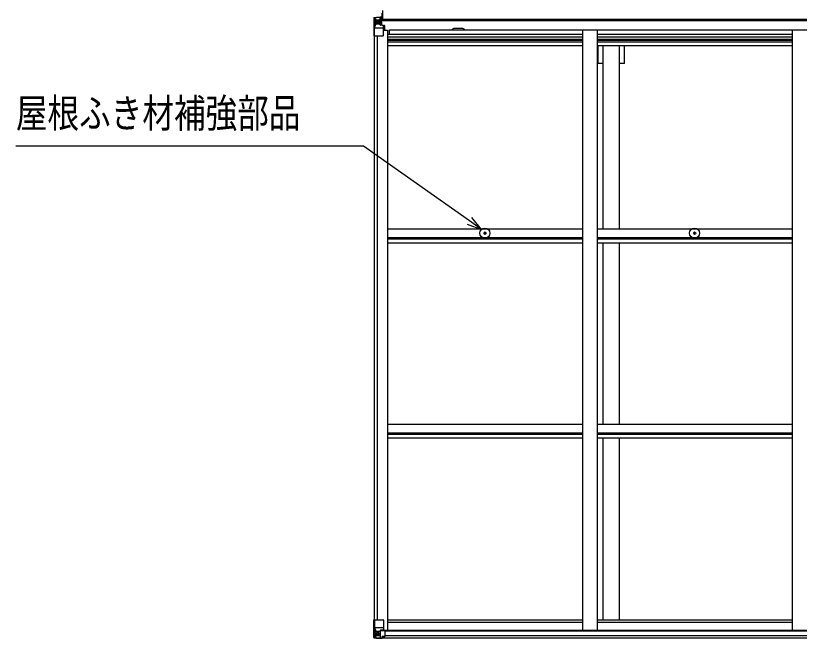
# Model space of a CAD drawing. Units: millimetres, scale not verified. Extents: x -12615 to 12615, y -8910 to 8910.
# Drawn here: x -3458 to -781, y 687 to 2815 of the extents above; entities that cross this region are included whole.
import ezdxf
from ezdxf.enums import TextEntityAlignment as Align

# ---------------------------------------------------------------- set-up
doc = ezdxf.new("R2010")
doc.units = ezdxf.units.MM
doc.header["$LTSCALE"] = 40
for name, color, linetype in [('0-4_YKK_13', 4, 'Continuous'), ('0-5_YKK_A1', 4, 'Continuous'), ('0-6_YKK_D', 6, 'Continuous')]:
    doc.layers.add(name, color=color, linetype=linetype)
doc.styles.add('ＭＳ ゴシック', font='')
doc.styles.get('ＭＳ ゴシック').set_extended_font_data('MS Gothic')

msp = doc.modelspace()

# ---------------------------------------------------------------- linework, layer by layer
at = {"layer": '0-4_YKK_13'}
for p, q in [((-2205.74, 2806.12), (-2205.74, 2823.12)), ((-2204.24, 2806.12), (-2204.24, 2823.12)), ((-2203.24, 2806.12), (-2203.24, 2823.12)), ((-2234.74, 2806.88), (-2234.74, 2806.84)), ((-2233.8, 2807.88), (-2233.8, 2807.88)), ((-2233.8, 2807.84), (-2233.8, 2807.88)), ((-2224.83, 2808.27), (-2232.76, 2807.79)), ((-2231.9, 2806.82), (-2231.9, 2806.76)), ((-2231.9, 2746.17), (-2231.9, 2806.76)), ((-2231.35, 2773.05), (-2227.21, 2785.14)), ((-2227.93, 2803.38), (-2230.66, 2807.05)), ((-2227.07, 2799.87), (-2224.74, 2799.93)), ((-2227.07, 2786.4), (-2227.07, 2799.87)), ((-2224.74, 2786.37), (-2227.07, 2786.4)), ((-2212.74, 2809.06), (-2224.74, 2808.27)), ((-2224.74, 2799.93), (-2212.74, 2799.93)), ((-2224.74, 2786.37), (-2212.74, 2786.37)), ((-2224.74, 2786.37), (-2224.74, 2786.37)), ((-2219.26, 2792.73), (-2219.26, 2791.77)), ((-2213.74, 2799.93), (-2212.74, 2799.93)), ((-2206.24, 2809.57), (-2212.74, 2809.17)), ((-2212.74, 2783.07), (-2212.74, 2809.17)), ((-2212.74, 2808.29), (-2206.24, 2808.68)), ((-2211.24, 2803.46), (-2212.74, 2803.46)), ((-2211.24, 2799.93), (-2212.74, 2799.93)), ((-2211.24, 2786.37), (-2212.74, 2786.37)), ((-2206.24, 2807.76), (-2211.24, 2807.67)), ((-2210.74, 2803.1), (-2211.24, 2803.1)), ((-2207.24, 2798.17), (-2211.24, 2798.17)), ((-2207.24, 2789.97), (-2211.24, 2789.97)), ((-2211.13, 2801.8), (-2207.24, 2801.8)), ((-2210.75, 2802.17), (-2210.74, 2802.18)), ((-2210.75, 2802.01), (-2210.75, 2802.17)), ((-2210.74, 2804.13), (-2210.74, 2802.18)), ((-2203.24, 2804.13), (-2210.74, 2804.13)), ((-2203.24, 2804.1), (-2210.74, 2804.1)), ((-2210.74, 2803.1), (-2203.24, 2803.1)), ((-2203.24, 2802.24), (-2210.74, 2802.18)), ((-2207.24, 2782.07), (-2207.24, 2802.04)), ((-2206.24, 2808.68), (-2206.24, 2809.57)), ((-2206.24, 2808.17), (-2206.24, 2808.68)), ((-2206.24, 2808.17), (-2206.24, 2807.76)), ((-2206.24, 2807.76), (-2206.24, 2806.94)), ((-2205.74, 2807.37), (-2203.24, 2807.37)), ((-2205.74, 2807.15), (-2203.24, 2807.15)), ((-2205.74, 2806.12), (-2203.24, 2806.12)), ((-2231.35, 2773.05), (-2224.74, 2772.84)), ((-2224.74, 2772.84), (-2200.74, 2772.84)), ((-2211.91, 2782.81), (-2201.57, 2781.16)), ((-2211.91, 2782.18), (-2211.91, 2782.81)), ((-2201.57, 2780.53), (-2211.91, 2782.18)), ((-2201.57, 2781.16), (-2201.57, 2780.53)), ((-2201.29, 2781.08), (-2197.24, 2781.05)), ((-2200.74, 2747.17), (-2200.74, 2780.27)), ((-2196.24, 2769.17), (-2200.74, 2769.17)), ((-2196.24, 2781.04), (-2197.24, 2781.05)), ((-2197.24, 2779.31), (-2196.24, 2779.32)), ((-2196.24, 2764.82), (-2196.24, 2781.04)), ((-2231.9, 2746.17), (-2201.74, 2746.17)), ((-1856.99, 2071.86), (-1855.88, 2071.88)), ((-1856.99, 2070.86), (-1855.88, 2070.84)), ((-1855.88, 2071.88), (-1855.36, 2071.98)), ((-1855.88, 2070.84), (-1855.36, 2070.74)), ((-1855.26, 2072.49), (-1855.36, 2071.98)), ((-1855.26, 2070.22), (-1855.36, 2070.74)), ((-1855.24, 2073.6), (-1855.26, 2072.49)), ((-1855.24, 2069.11), (-1855.26, 2070.22)), ((-1854.24, 2073.6), (-1854.22, 2072.49)), ((-1854.24, 2069.11), (-1854.22, 2070.22)), ((-1854.22, 2072.49), (-1854.12, 2071.98)), ((-1854.22, 2070.22), (-1854.12, 2070.74)), ((-1853.6, 2071.88), (-1854.12, 2071.98)), ((-1853.6, 2070.84), (-1854.12, 2070.74)), ((-1852.5, 2071.86), (-1853.6, 2071.88)), ((-1852.5, 2070.86), (-1853.6, 2070.84)), ((-1140.99, 2071.86), (-1139.88, 2071.88)), ((-1140.99, 2070.86), (-1139.88, 2070.84)), ((-1139.88, 2071.88), (-1139.36, 2071.98)), ((-1139.88, 2070.84), (-1139.36, 2070.74)), ((-1139.26, 2072.49), (-1139.36, 2071.98)), ((-1139.26, 2070.22), (-1139.36, 2070.74)), ((-1139.24, 2073.6), (-1139.26, 2072.49)), ((-1139.24, 2069.11), (-1139.26, 2070.22)), ((-1138.24, 2073.6), (-1138.22, 2072.49)), ((-1138.24, 2069.11), (-1138.22, 2070.22)), ((-1138.22, 2072.49), (-1138.12, 2071.98)), ((-1138.22, 2070.22), (-1138.12, 2070.74)), ((-1137.6, 2071.88), (-1138.12, 2071.98)), ((-1137.6, 2070.84), (-1138.12, 2070.74)), ((-1136.5, 2071.86), (-1137.6, 2071.88)), ((-1136.5, 2070.86), (-1137.6, 2070.84)), ((-2234.74, 750.19), (-2201.74, 750.19)), ((-2234.74, 689.48), (-2234.74, 750.19)), ((-2231.9, 750.19), (-2231.9, 689.61)), ((-2231.35, 723.31), (-2224.74, 723.53)), ((-2231.35, 723.31), (-2227.21, 711.23)), ((-2224.74, 723.53), (-2200.74, 723.53)), ((-2200.74, 749.19), (-2200.74, 716.1)), ((-2224.74, 709.99), (-2227.07, 709.96)), ((-2227.07, 709.96), (-2227.07, 696.49)), ((-2227.07, 696.49), (-2224.74, 696.43)), ((-2224.74, 709.99), (-2224.74, 709.99)), ((-2212.74, 709.99), (-2224.74, 709.99)), ((-2224.74, 696.44), (-2212.74, 696.44)), ((-2220.22, 703.63), (-2220.22, 704.59)), ((-2212.74, 713.98), (-2206.24, 713.98)), ((-2212.74, 713.98), (-2212.74, 687.19)), ((-2201.57, 715.84), (-2211.91, 714.18)), ((-2211.91, 714.18), (-2211.91, 713.98)), ((-2209.22, 713.98), (-2201.57, 715.2)), ((-2206.24, 713.98), (-2197.24, 713.95)), ((-2201.57, 715.2), (-2201.57, 715.84)), ((-2196.24, 713.04), (-2196.24, 692.88)), ((-2233.8, 688.53), (-2233.8, 688.48)), ((-2224.83, 688.1), (-2232.75, 688.57)), ((-2231.89, 689.54), (-2231.9, 689.61)), ((-2227.93, 692.98), (-2230.66, 689.32)), ((-2212.74, 687.31), (-2224.74, 688.09)), ((-2206.24, 686.8), (-2206.24, 692.74)), ((-2197.24, 692.17), (-2206.24, 692.11))]:
    msp.add_line(p, q, dxfattribs=at)
for points in [[(-2234.74, 2806.84), (-2234.74, 2746.17), (-2231.9, 2746.17)], [(-2233.8, 2807.88), (-2224.74, 2808.44), (-2212.74, 2809.17)], [(-2221.18, 2793.69), (-2222.14, 2793.69), (-2222.14, 2794.65), (-2221.18, 2794.65)], [(-2220.22, 2795.61), (-2220.22, 2796.57), (-2219.26, 2796.57), (-2219.26, 2795.61)], [(-2219.26, 2791.77), (-2220.22, 2791.77), (-2220.22, 2792.73)], [(-2218.3, 2794.65), (-2217.34, 2794.65), (-2217.34, 2793.69), (-2218.3, 2793.69)], [(-2206.24, 2808.17), (-2211.24, 2808.17), (-2211.24, 2782.71)], [(-2203.24, 2802.08), (-2210.74, 2802.01), (-2210.75, 2802.01)], [(-2197.24, 2781.05), (-2197.24, 2779.31), (-2200.74, 2779.3)], [(-2221.18, 701.71), (-2222.14, 701.71), (-2222.14, 702.67), (-2221.18, 702.67)], [(-2220.22, 704.59), (-2219.26, 704.59), (-2219.26, 703.63)], [(-2219.26, 700.75), (-2219.26, 699.79), (-2220.22, 699.79), (-2220.22, 700.75)], [(-2218.3, 702.67), (-2217.34, 702.67), (-2217.34, 701.71), (-2218.3, 701.71)], [(-2233.8, 688.48), (-2224.74, 687.93), (-2206.24, 686.8)], [(-2196.24, 692.88), (-2196.25, 692.78), (-2206.24, 692.74)]]:
    msp.add_lwpolyline(points, dxfattribs=at)
for centre, radius in [((-2219.74, 2794.17), 5.3), ((-1854.74, 2071.36), 17), ((-1138.74, 2071.36), 17), ((-1854.74, 2071.36), 4), ((-1138.74, 2071.36), 4), ((-2219.74, 702.19), 5.3)]:
    msp.add_circle(centre, radius, dxfattribs=at)
for centre, radius, start, end in [((-2233.74, 2806.88), 0.999, 93.4424, 179.95083), ((-2233.74, 2806.88), 1, 93.50017, 180.00079), ((-2233.74, 2806.84), 0.999, 93.4424, 179.95083), ((-2232.59, 2820.49), 12.7, 269.24466, 275.10311), ((-2230.61, 2806.88), 1.28, 131.17831, 182.45895), ((-2221.18, 2795.61), 0.96, 270, 0), ((-2221.18, 2792.73), 0.96, 0, 90), ((-2218.3, 2795.61), 0.96, 180, 270), ((-2218.3, 2792.73), 0.96, 90, 180), ((-2210.74, 2804.63), 0.5, 179.99802, 269.99691), ((-2210.74, 2804.6), 0.5, 180.00109, 270.00109), ((-2210.74, 2801.67), 0.5, 90.52895, 180.04464), ((-2210.73, 2801.5), 0.513, 91.88028, 181.04707), ((-2211.8, 2783.75), 0.937, 182.32209, 263.26766), ((-2211.8, 2783.11), 0.937, 182.32209, 263.26766), ((-2201.68, 2780.23), 0.937, 2.32209, 83.26766), ((-2201.68, 2779.6), 0.937, 2.32209, 83.26766), ((-2201.74, 2747.17), 1, 270, 0), ((-1854.74, 2071.36), 2.3, 167.44414, 192.55586), ((-1854.74, 2071.36), 2.3, 77.44414, 102.55586), ((-1854.74, 2071.36), 2.3, 257.44414, 282.55586), ((-1854.74, 2071.36), 2.3, 347.44414, 12.55586), ((-1138.74, 2071.36), 2.3, 167.44414, 192.55586), ((-1138.74, 2071.36), 2.3, 77.44414, 102.55586), ((-1138.74, 2071.36), 2.3, 257.44414, 282.55586), ((-1138.74, 2071.36), 2.3, 347.44414, 12.55586), ((-2201.74, 749.19), 1, 0, 90), ((-2221.18, 703.63), 0.96, 270, 0), ((-2221.18, 700.75), 0.96, 0, 90), ((-2218.3, 703.63), 0.96, 180, 270), ((-2218.3, 700.75), 0.96, 90, 180), ((-2211.8, 713.25), 0.937, 96.73234, 129.06602), ((-2201.68, 716.77), 0.937, 276.73234, 357.67791), ((-2201.68, 716.13), 0.937, 276.73234, 357.67791), ((-2233.74, 689.52), 0.999, 180.04917, 266.5576), ((-2233.74, 689.48), 0.999, 180.04917, 266.5576), ((-2233.74, 689.48), 1, 179.99921, 266.49983), ((-2232.59, 675.87), 12.7, 84.89689, 90.75534), ((-2230.61, 689.49), 1.28, 177.54105, 228.82169)]:
    msp.add_arc(centre, radius, start, end, dxfattribs=at)
for centre, major_axis, ratio, start_param, end_param in [((-2032.8, 2820.19), (201, 12.36), 0.060933, 3.1373463, 3.1378449), ((-2231.8, 2807.96), (2, 0.12), 0.060933, 3.1378449, 4.2119296), ((-2231.61, 2804.86), (-0.02, 3), 0.466854, 5.5234897, 6.1575023), ((-2229.94, 2799.79), (0.03, 5), 0.573921, 4.7320603, 5.5159136), ((-2228.48, 2786.42), (0, 3), 0.468246, 4.2703918, 4.7058971), ((-2306.49, 2799.93), (81.75, 0), 0.061163, 0, 0.0007725), ((-2230.63, 2775.4), (0.85, 2.32), 0.403757, 2.3087461, 3.2744049), ((-2230.63, 720.96), (0.85, -2.32), 0.403757, 3.0087805, 3.9744392), ((-2229.94, 696.57), (0.03, -5), 0.573921, 0.7672717, 1.551125), ((-2228.48, 709.94), (0, -3), 0.468246, 1.5772882, 2.0127935), ((-2306.49, 696.44), (81.75, 0), 0.061163, 6.2824128, 6.2831853), ((-2197.24, 713.04), (1, -0.021), 0.906239, 0.0187047, 1.589501), ((-2231.8, 688.4), (2, -0.12), 0.060933, 2.0712557, 3.1453404), ((-2032.8, 676.17), (201, -12.36), 0.060933, 3.1453404, 3.145839), ((-2231.61, 691.5), (-0.02, -3), 0.466854, 0.125683, 0.7596956), ((-2197.24, 692.88), (1, 0.012), 0.707053, 4.7036637, 6.124411)]:
    msp.add_ellipse(centre, major_axis=major_axis, ratio=ratio, start_param=start_param, end_param=end_param, dxfattribs=at)
at = {"layer": '0-5_YKK_A1'}
for p, q in [((-2203.24, 2797.12), (-2203.24, 2832.12)), ((-2211.24, 2806.94), (-2205.74, 2806.94)), ((-2211.24, 2804.8), (-2203.24, 2804.8)), ((1357.76, 2801.86), (-2203.24, 2801.86)), ((1357.76, 2797.12), (-2203.24, 2797.12)), ((-2200.74, 2764.82), (-2187.74, 2764.82)), ((-2187.74, 2764.82), (-2187.74, 714.17)), ((-2180.24, 2751.14), (-2180.24, 2766.66)), ((-2180.24, 2766.66), (1334.76, 2766.66)), ((-1932.74, 2771), (-1957.74, 2771)), ((-1521.74, 2766.66), (-1521.74, 714.17)), ((-1471.74, 2766.66), (-1471.74, 714.17)), ((-805.74, 2766.64), (-805.74, 714.17)), ((-2232.74, 2746.17), (-2232.74, 750.19)), ((-2223.04, 2746.17), (-2223.04, 750.19)), ((-2187.74, 2751.14), (-1521.74, 2751.14)), ((-2187.74, 2742.75), (-1521.74, 2742.75)), ((-2187.74, 2734.55), (-1521.74, 2734.55)), ((-2187.74, 2730.62), (-1521.74, 2730.62)), ((-1471.74, 2751.14), (-805.74, 2751.14)), ((-1471.74, 2742.75), (-805.74, 2742.75)), ((-1471.74, 2734.55), (-805.74, 2734.55)), ((-1471.74, 2730.62), (-805.74, 2730.62)), ((-2187.74, 2725.54), (-1521.74, 2725.54)), ((-2187.74, 2712.53), (-1521.74, 2712.53)), ((-1471.74, 2725.54), (-805.74, 2725.54)), ((-1471.74, 2712.53), (-805.74, 2712.53)), ((-1467.94, 2650.94), (-1467.94, 2712.53)), ((-1450.24, 2085.88), (-1450.24, 2712.53)), ((-1395.24, 2085.88), (-1395.24, 2712.53)), ((-1377.54, 2650.94), (-1377.54, 2712.53)), ((-1450.24, 2650.94), (-1467.94, 2650.94)), ((-1377.54, 2650.94), (-1395.24, 2650.94)), ((-2187.71, 2085.88), (-1521.74, 2085.88)), ((-1471.71, 2085.88), (-805.74, 2085.88)), ((-2187.71, 2056.14), (-1521.74, 2056.14)), ((-2187.71, 2051.59), (-1521.74, 2051.59)), ((-2187.71, 2038.58), (-1521.74, 2038.58)), ((-1471.71, 2056.14), (-805.74, 2056.14)), ((-1471.71, 2051.59), (-805.74, 2051.59)), ((-1471.71, 2038.58), (-805.74, 2038.58)), ((-1450.24, 1418.89), (-1450.24, 2038.58)), ((-1395.24, 1418.89), (-1395.24, 2038.58)), ((-2187.71, 1418.89), (-1521.74, 1418.89)), ((-1471.71, 1418.89), (-805.74, 1418.89)), ((-2187.71, 1389.15), (-1521.74, 1389.15)), ((-2187.71, 1384.6), (-1521.74, 1384.6)), ((-2187.71, 1371.59), (-1521.74, 1371.59)), ((-1471.71, 1389.15), (-805.74, 1389.15)), ((-1471.71, 1384.6), (-805.74, 1384.6)), ((-1471.71, 1371.59), (-805.74, 1371.59)), ((-1450.24, 750.34), (-1450.24, 1371.59)), ((-1395.24, 750.34), (-1395.24, 1371.59)), ((-2187.74, 750.34), (-1521.74, 750.34)), ((-1471.74, 750.34), (-805.74, 750.34)), ((-2187.74, 742), (-1521.74, 742)), ((-1471.74, 742), (-805.74, 742)), ((-2208, 714.17), (1362.53, 714.17)), ((-2196.24, 711.91), (1350.76, 711.91)), ((-2196.24, 696.3), (1350.76, 696.3)), ((-2206.24, 688.4), (1360.76, 688.4))]:
    msp.add_line(p, q, dxfattribs=at)
for centre, start, end in [((-1957.74, 2758.5), 90, 139.2822), ((-1932.74, 2758.5), 40.7178, 90)]:
    msp.add_arc(centre, 12.5, start, end, dxfattribs=at)
at = {"layer": '0-6_YKK_D'}
for points in [[(-1865.88, 2084.2), (-1907.59, 2113.54), (-2270, 2368.53), (-3457.63, 2368.53)], [(-1915.46, 2102.37), (-1865.88, 2084.2), (-1899.73, 2124.72)]]:
    msp.add_lwpolyline(points, dxfattribs=at)

# ---------------------------------------------------------------- texts
at = {"layer": '0-6_YKK_D', "style": 'ＭＳ ゴシック', "width": 0.8}
msp.add_text('屋根ふき材補強部品', height=98.97, dxfattribs=at).set_placement((-3456.89, 2402.28), align=Align.BOTTOM_LEFT)

doc.saveas('drawing.dxf')
